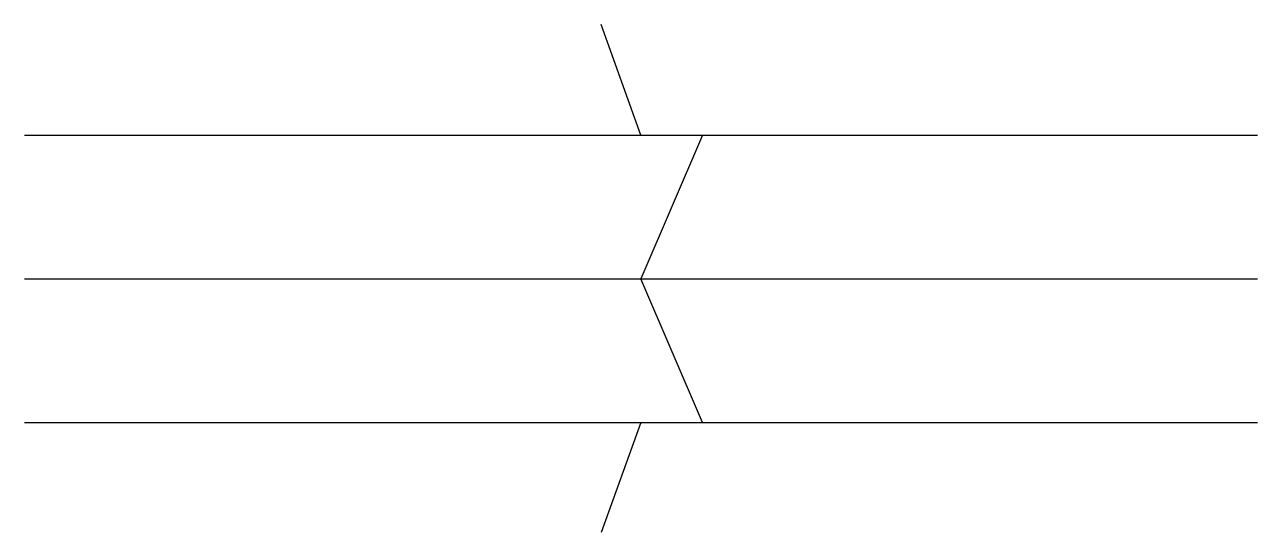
# Model space of a CAD drawing. Header units: metres. Extents: x 8.7 to 38.7, y 9.7 to 22.1.
import ezdxf

# ---------------------------------------------------------------- set-up
doc = ezdxf.new("R2010")
doc.units = ezdxf.units.M
doc.layers.add('2', color=7, linetype='Continuous')

msp = doc.modelspace()

# ---------------------------------------------------------------- linework, layer by layer
for p, q in [((23.72, 19.4), (22.75, 22.09)), ((23.72, 12.4), (22.75, 9.72))]:
    msp.add_line(p, q)
for points in [[(8.72, 19.4), (38.72, 19.4)], [(23.72, 19.4), (25.22, 19.4), (23.72, 15.9)], [(23.72, 12.4), (25.22, 12.4), (23.72, 15.9)], [(8.72, 12.4), (38.72, 12.4)]]:
    msp.add_lwpolyline(points)
at = {"layer": '2'}
msp.add_line((8.72, 15.9), (38.72, 15.9), dxfattribs=at)

doc.saveas('drawing.dxf')
